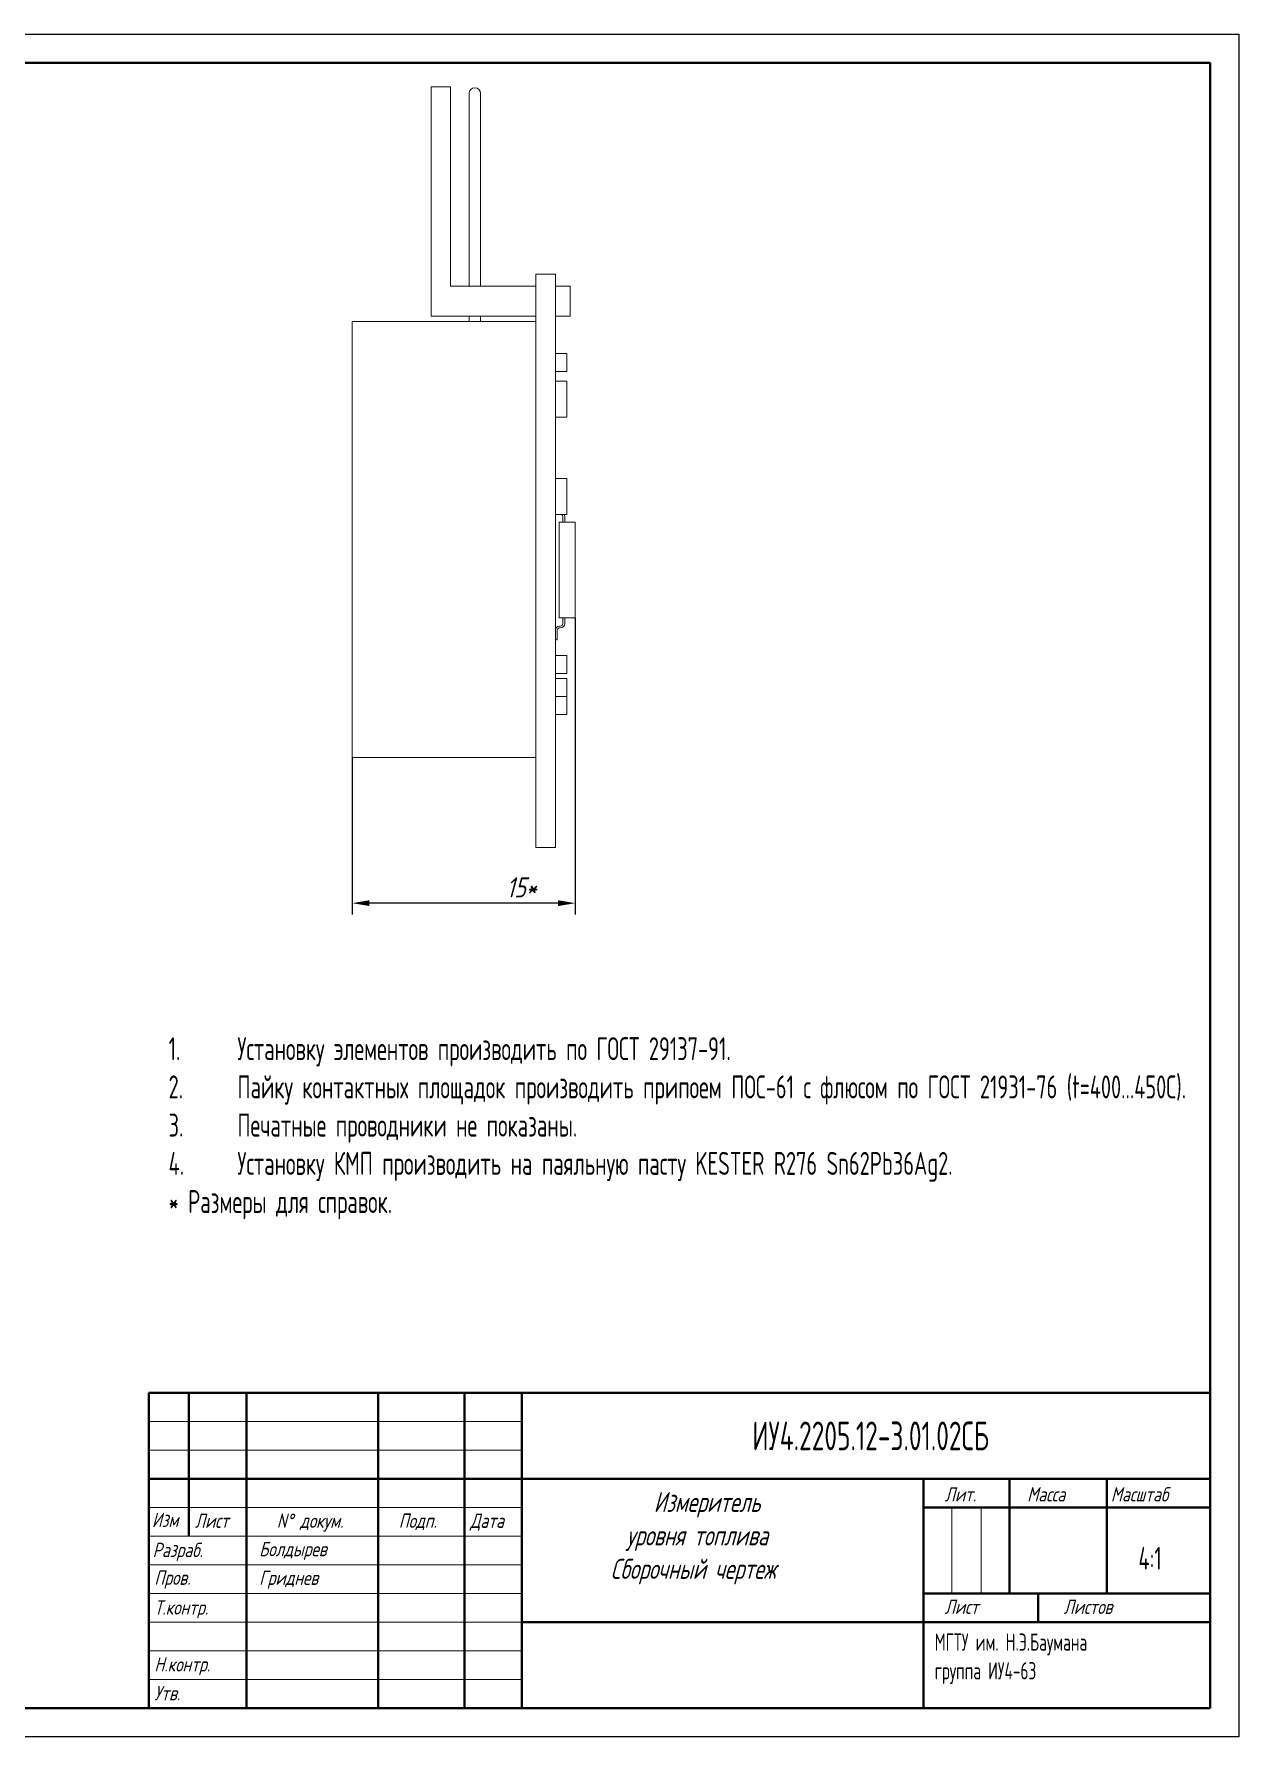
# Model space of a CAD drawing. Extents: x 2016 to 2756, y -1517 to 380.
# Drawn here: x 2382.5 to 2592.5, y -883.2 to -586.2 of the extents above; entities that cross this region are included whole.
import ezdxf

# ---------------------------------------------------------------- set-up
doc = ezdxf.new("R2010")
doc.units = 0
doc.header["$MEASUREMENT"] = 0
doc.layers.get('0').update_dxf_attribs({"color": 10, "linetype": 'CONTINUOUS', "lineweight": 15})
doc.layers.get('DEFPOINTS').update_dxf_attribs({"linetype": 'CONTINUOUS'})
doc.layers.add('KONTUR', color=7, linetype='CONTINUOUS')
for name, color, linetype, lineweight in [('Основная', 7, 'CONTINUOUS', 40), ('основная моя', 9, 'CONTINUOUS', 15), ('текст', 7, 'CONTINUOUS', 30), ('тонкая', 160, 'CONTINUOUS', 9)]:
    doc.layers.add(name, color=color, linetype=linetype, lineweight=lineweight)
doc.styles.add('ЕСКД', font='eskd15.shx', dxfattribs={"width": 0.8, "height": 5})
doc.styles.add('стиль1', font='romans.shx', dxfattribs={"width": 0.75, "oblique": 15, "height": 3.5})
doc.dimstyles.new('ЕСКД', dxfattribs={"dimtxt": 3.5, "dimasz": 3, "dimexe": 2, "dimexo": 0, "dimgap": 1, "dimtad": 3, "dimjust": 1, "dimtoh": 1, "dimtxsty": 'стиль1', "dimcen": 0, "dimazin": 2, "dimtfac": 1, "dimtmove": 1, "dimatfit": 3, "dimfxl": 1, "dimarcsym": 0})

# ---------------------------------------------------------------- blocks, each defined once
blk = doc.blocks.new('*D25')
at = {"layer": 'DEFPOINTS', "color": 0, "lineweight": 0, "transparency": 16777216}
for p in [(2476.87, -688.06), (2437.98, -712.38), (2476.87, -737.81)]:
    blk.add_point(p, dxfattribs=at)
at = {"layer": 'основная моя', "color": 0, "lineweight": -2, "transparency": 16777216}
for p, q in [((2476.87, -688.06), (2476.87, -739.81)), ((2437.98, -712.38), (2437.98, -739.81)), ((2473.87, -737.81), (2440.98, -737.81))]:
    blk.add_line(p, q, dxfattribs=at)
at = {"layer": 'основная моя', "color": 0, "lineweight": 0, "transparency": 16777216}
for points in [[(2440.98, -737.31), (2440.98, -738.31), (2437.98, -737.81)], [(2473.87, -737.31), (2473.87, -738.31), (2476.87, -737.81)]]:
    blk.add_solid(points, dxfattribs=at)
at = {"layer": 'основная моя', "color": 0, "transparency": 16777216, "insert": (2467.48, -735.06), "char_height": 3.5, "attachment_point": 5, "style": 'стиль1'}
blk.add_mtext('15*', dxfattribs=at)

msp = doc.modelspace()

# ---------------------------------------------------------------- linework, layer by layer
msp.add_line((2537.53772, -878.22962), (2537.53772, -878.22962))
at = {"layer": 'KONTUR'}
for p, q in [((2172.53772, -586.22962), (2592.53772, -586.22962)), ((2592.53772, -586.22962), (2592.53772, -883.22962)), ((2592.53772, -883.22962), (2172.53772, -883.22962))]:
    msp.add_line(p, q, dxfattribs=at)
at = {"layer": 'Основная'}
for p, q in [((2587.53772, -591.22962), (2180.53772, -591.22962)), ((2587.53772, -878.22962), (2587.53772, -591.22962)), ((2402.53772, -823.22962), (2402.53772, -878.22962)), ((2587.53772, -823.22962), (2402.53772, -823.22962)), ((2409.53772, -848.22962), (2409.53772, -823.22962)), ((2419.53772, -823.22962), (2419.53772, -878.22962)), ((2442.53772, -878.22962), (2442.53772, -823.22962)), ((2457.53772, -823.22962), (2457.53772, -878.22962)), ((2467.53772, -823.22962), (2467.53772, -878.22962)), ((2402.53772, -838.22962), (2587.53772, -838.22962)), ((2537.53772, -838.22962), (2537.53772, -878.22962)), ((2552.53772, -838.22962), (2552.53772, -858.22962)), ((2569.53772, -838.22962), (2569.53772, -858.22962)), ((2537.53772, -843.22962), (2587.53772, -843.22962)), ((2587.53772, -858.22962), (2537.53772, -858.22962)), ((2557.53772, -858.22962), (2557.53772, -863.22962)), ((2587.53772, -863.22962), (2467.53772, -863.22962)), ((2587.53772, -878.22962), (2180.53772, -878.22962))]:
    msp.add_line(p, q, dxfattribs=at)
at = {"layer": 'основная моя'}
for p, q in [((2455.10282, -630.18013), (2455.10282, -595.43791)), ((2458.35088, -630.18013), (2458.35088, -596.59178)), ((2460.35088, -630.18013), (2460.35088, -596.59178)), ((2469.98282, -630.18013), (2455.10282, -630.18013)), ((2475.98924, -630.18013), (2473.4113, -630.18013)), ((2458.35088, -635.43791), (2458.35088, -636.38046)), ((2460.35088, -635.43791), (2460.35088, -636.38046)), ((2473.4113, -668.50899), (2473.4113, -669.20904)), ((2474.70612, -670.40904), (2474.70612, -671.35921)), ((2475.03638, -671.35921), (2475.03638, -670.39658)), ((2474.05483, -688.05581), (2476.874, -688.05581)), ((2474.70612, -689.00598), (2474.70612, -688.05581)), ((2475.03638, -688.05581), (2475.03638, -689.01844)), ((2473.4113, -690.90604), (2473.4113, -690.20598)), ((2473.71532, -691.8953), (2473.4113, -691.8953)), ((2473.71532, -690.21844), (2473.71532, -691.8953)), ((2474.1113, -689.50598), (2474.20612, -689.50598)), ((2474.23638, -689.81844), (2474.11532, -689.81844))]:
    msp.add_line(p, q, dxfattribs=at)
for points in [[(2455.10282, -595.43791), (2451.7527, -595.43791), (2451.7527, -635.43791), (2469.98282, -635.43791)], [(2473.4113, -635.43791), (2475.98924, -635.43791), (2475.98924, -630.18013)], [(2476.874, -688.05581), (2476.874, -671.35921), (2474.05483, -671.35921), (2474.05483, -688.05581)]]:
    msp.add_lwpolyline(points, dxfattribs=at)
for points in [[(2469.98282, -628.09194), (2473.4113, -628.09194), (2473.4113, -728.09194), (2469.98282, -728.09194)], [(2451.7527, -635.43791), (2469.98282, -635.43791), (2469.98282, -635.43791), (2451.7527, -635.43791)], [(2437.98282, -712.38046), (2469.98282, -712.38046), (2469.98282, -636.38046), (2437.98282, -636.38046)], [(2473.4113, -645.05835), (2475.4113, -645.05835), (2475.4113, -641.91835), (2473.4113, -641.91835)], [(2473.4113, -653.04482), (2475.4113, -653.04482), (2475.4113, -646.76482), (2473.4113, -646.76482)], [(2473.4113, -670.01352), (2475.4113, -670.01352), (2475.4113, -663.73352), (2473.4113, -663.73352)], [(2473.4113, -697.74693), (2475.4113, -697.74693), (2475.4113, -694.60693), (2473.4113, -694.60693)], [(2473.4113, -701.7378), (2475.4113, -701.7378), (2475.4113, -698.5978), (2473.4113, -698.5978)], [(2473.4113, -704.8778), (2475.4113, -704.8778), (2475.4113, -701.7378), (2473.4113, -701.7378)]]:
    msp.add_lwpolyline(points, close=True, dxfattribs=at)
for centre, radius, start, end in [((2459.35088, -596.59178), 1, 0, 180), ((2474.20612, -670.40904), 0.5, 0, 52.2828513), ((2474.23638, -670.39658), 0.8, 0, 28.6086663), ((2474.20612, -689.00598), 0.5, 270, 0), ((2474.23638, -689.01844), 0.8, 270, 0), ((2474.1113, -690.20598), 0.7, 90, 180), ((2474.11532, -690.21844), 0.4, 90, 180)]:
    msp.add_arc(centre, radius, start, end, dxfattribs=at)
at = {"layer": 'тонкая'}
for p, q in [((2467.53772, -828.22962), (2402.53772, -828.22962)), ((2467.53772, -833.22962), (2402.53772, -833.22962)), ((2467.53772, -843.22962), (2402.53772, -843.22962)), ((2542.52536, -843.43831), (2542.52536, -858.22962)), ((2547.60331, -843.43831), (2547.60331, -858.22962)), ((2467.53772, -848.22962), (2402.53772, -848.22962)), ((2402.53772, -853.22962), (2467.53772, -853.22962)), ((2467.53772, -858.22962), (2402.53772, -858.22962)), ((2467.53772, -863.22962), (2402.53772, -863.22962))]:
    msp.add_line(p, q, dxfattribs=at)
for points in [[(2402.53772, -868.22962), (2467.53772, -868.22962)], [(2402.53772, -873.22962), (2467.53772, -873.22962)]]:
    msp.add_lwpolyline(points, dxfattribs=at)

# ---------------------------------------------------------------- texts
at = {"insert": (2401.98571, -761.19243), "char_height": 4, "attachment_point": 1, "style": 'ЕСКД'}
msp.add_mtext_dynamic_manual_height_columns('\\pi-12,l16,t16;1.^IУстановку элементов производить по ГОСТ 29137-91.\\P2.^IПайку контактных площадок производить припоем ПОС-61 с флюсом по ГОСТ 21931-76 (t=400...450С).\\P3.^IПечатные проводники не показаны.\\P4.^IУстановку КМП производить на паяльную пасту KESTER R276 Sn62Pb36Ag2.\\P* Размеры для справок.', width=173.081125, gutter_width=20, heights=[0], dxfattribs=at)
at = {"layer": 'основная моя'}
for s, width, heights, insert, char_height, attachment_point, style in [('\\pt0,10,50;ИУ4.2205.12-3.01.02СБ', 112.4705055, [13.50132], (2528.36077, -830.72441), 5, 5, 'ЕСКД'), ('\\pi23;{\\fGOST Type BU|b0|i0|c204|p2;\\C0;Измеритель\\P\\pi18.25;уровня топлива\\P\\pi15.487;Сборочный чертеж}', 70, [0], (2467.53772, -840.49745), 3.5, 1, 'стиль1'), ('Болдырев', 17.8767788, [0], (2421.76601, -849.21645), 2.5, 1, 'стиль1'), ('4:1', 13.3355969, [0], (2575.02456, -850.06263), 4, 1, 'ЕСКД'), ('Гриднев', 17.8767788, [0], (2421.76601, -854.21645), 2.5, 1, 'стиль1'), ('МГТУ им. Н.Э.Баумана\\Pгруппа ИУ4-63', 45.8994407, [0], (2539.51882, -865.18523), 3, 1, 'ЕСКД')]:
    msp.add_mtext_dynamic_manual_height_columns(s, width=width, gutter_width=20, heights=heights, dxfattribs=dict(at, insert=insert, char_height=char_height, attachment_point=attachment_point, style=style))
at = {"layer": 'текст', "style": 'стиль1', "oblique": 15, "width": 0.75}
for s, p in [('Лит.', (2541.25569, -842.16443)), ('Масса', (2555.63019, -842.16443)), ('Масштаб', (2570.22241, -842.16443)), ('Изм', (2403.08285, -846.6175)), ('Лист', (2410.55861, -846.7678)), ('N%%d докум. ', (2424.84228, -846.7678)), ('Подп.', (2446.09478, -846.7678)), ('Дата', (2458.54589, -846.7678)), ('Разраб.', (2403.19902, -851.86844)), ('Пров.', (2403.49992, -856.70055)), ('Т.контр.', (2403.49992, -861.89546)), ('Лист', (2541.25569, -861.7783)), ('Листов', (2561.9801, -861.7783)), ('Н.контр.', (2403.49992, -871.81768)), ('Утв.', (2403.49992, -876.83729))]:
    msp.add_text(s, height=2.5, dxfattribs=at).set_placement(p)

# ---------------------------------------------------------------- dimensions: what is measured, and where the dimension line sits
at = {"layer": 'основная моя'}
dim = msp.add_linear_dim(base=(2476.874, -737.80866), p1=(2437.98282, -712.38046), p2=(2476.874, -688.05581), text='15*', dimstyle='ЕСКД', dxfattribs=at)
dim.commit()
dim.dimension.update_dxf_attribs({"geometry": '*D25', "text_midpoint": (2467.47778, -737.80866), "dimtype": 160})

doc.saveas('drawing.dxf')
